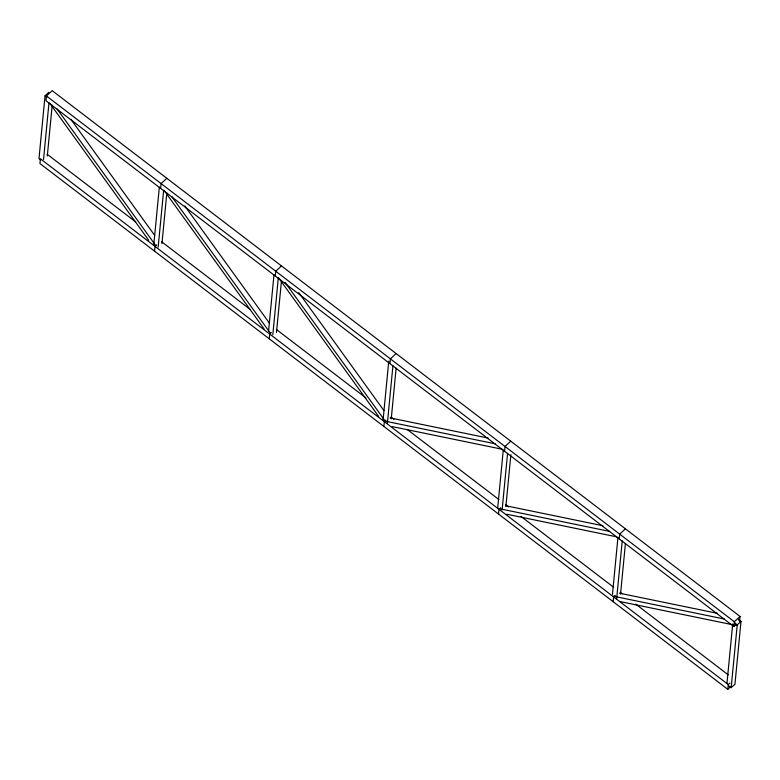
<?xml version="1.0" encoding="UTF-8"?>
<svg xmlns="http://www.w3.org/2000/svg" width="780" height="780" viewBox="0 0 780 780"><rect width="100%" height="100%" fill="white"/><g stroke="black" fill="none" stroke-linecap="round" stroke-linejoin="round"><path stroke-width="1.17" d="M48.828 92.323L45.045 95.803L39 158.603L40.716 159.919M739.606 621.231L740.064 616.453L52.182 90.665L46.449 95.969L45.981 100.747L733.863 626.535L735.501 625.014M43.534 159.481L48.994 102.716M47.307 155.99L52.192 105.261M153.757 245.027L159.344 187.064M154.576 251.17L155.044 246.402L156.682 244.881M160.631 188.37L161.089 183.602L166.832 178.298M158.174 247.104L163.644 190.349M161.947 243.614L166.832 192.894M268.525 331.451L273.994 274.697M269.236 338.812L269.695 334.035L271.333 332.524M275.281 276.013L275.74 271.235L281.482 265.931M272.825 334.747L278.294 277.982M276.49 332.456L281.375 281.736M383.058 420.293L388.752 361.12M383.877 426.436L384.335 421.668L385.973 420.147M389.922 363.636L390.38 358.868L396.123 353.564M387.358 423.579L392.935 365.615M391.248 418.88L396.133 368.16M497.698 507.926L503.275 449.953M498.517 514.069L498.976 509.291L500.624 507.78M504.562 451.269L505.031 446.491L510.764 441.188M502.115 510.003L507.575 453.238M505.889 506.512L510.89 454.584M612.466 594.35L617.935 537.596M613.168 601.702L613.636 596.934L615.274 595.413M619.222 538.902L619.681 534.134L625.423 528.83M616.649 598.845L622.235 540.881M620.539 594.145L625.423 543.426M726.989 683.192L732.693 624.01M728.276 684.557L40.394 158.769L39.936 163.547L727.818 689.335L728.276 684.557L729.914 683.046M733.863 626.535L734.321 621.758L740.064 616.453M728.598 685.708L731.172 687.677L737.227 624.887L741 621.397L738.416 619.417M741 621.397L734.955 684.197L731.172 687.677M727.818 689.335L730.275 687.063M390.058 417.895L488.27 438.106M385.106 421.142L495.144 443.791M392.174 426.601L502.213 449.241M505.889 505.772L602.92 525.74M499.746 508.775L609.794 531.424M506.815 514.234L616.863 536.884M619.359 593.161L717.571 613.373M613.216 596.164L724.435 619.047M620.285 601.624L736.242 625.482L734.838 622.791M46.449 95.969L734.321 621.758M45.045 95.803L46.771 97.12M734.643 622.908L737.227 624.887M47.102 154.206L135.73 221.949M161.743 241.829L250.38 309.582M276.393 329.472L365.995 397.946M391.043 417.095L393.929 419.308M407.413 429.614L498.937 499.57M505.684 504.728L508.57 506.932M521.099 516.506L613.587 587.203M620.334 592.361L622.264 593.833M635.749 604.149L728.237 674.837M298.711 292.549L383.887 410.534M285.002 282.282L385.788 421.892M278.626 277.904L378.709 416.53M184.772 205.9L269.246 322.91M171.766 196.609L270.436 333.274M163.976 190.271L264.069 328.906M70.834 119.252L154.596 235.268M57.125 108.976L155.785 245.641M50.047 103.623L148.707 240.279M738.621 619.3L739.547 621.094"/></g></svg>
